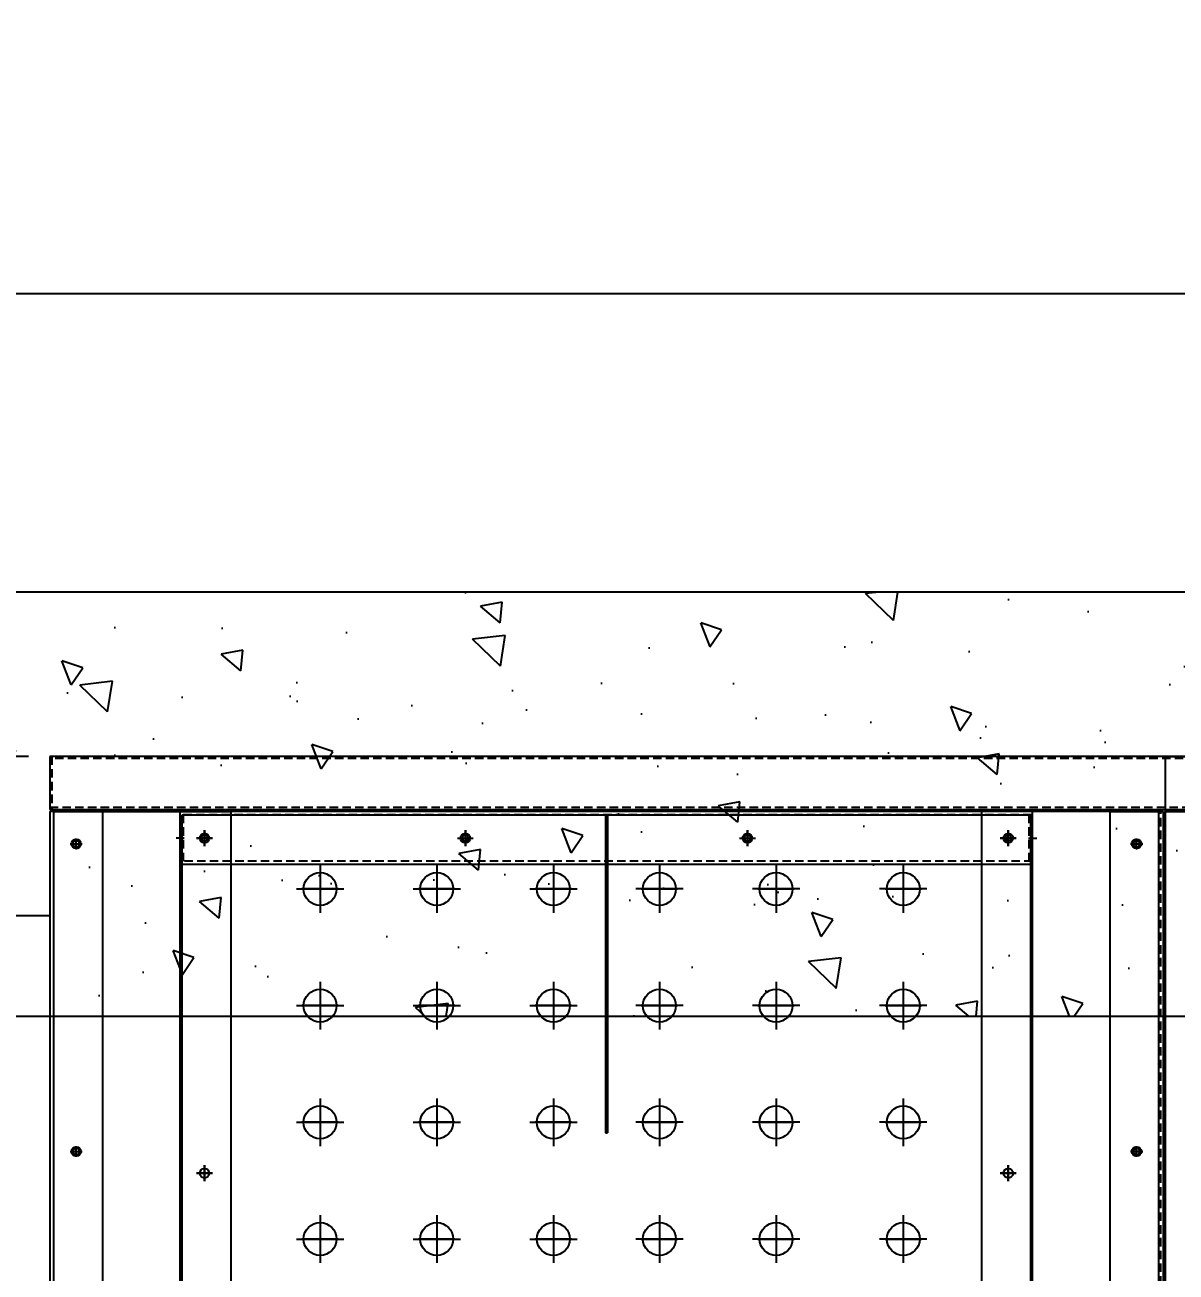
# Model space of a CAD drawing. Header units: millimetres. Extents: x 2760 to 22374, y 2628 to 16497.
# Drawn here: x 6053 to 7138, y 12842 to 14018 of the extents above; entities that cross this region are included whole.
import ezdxf

# ---------------------------------------------------------------- set-up
doc = ezdxf.new("R2010")
doc.units = ezdxf.units.MM
doc.linetypes.add('CENTER', pattern=[65, 60, -2, 1, -2])
doc.linetypes.add('HIDDEN', pattern=[3, 2, -1])
doc.layers.get('DEFPOINTS').update_dxf_attribs({"color": 140})
for name, color, linetype in [('2.위생-급수', 5, 'Continuous'), ('CENTER', 1, 'CENTER'), ('숨은선', 5, 'HIDDEN')]:
    doc.layers.add(name, color=color, linetype=linetype)
doc.styles.get("Standard").update_dxf_attribs({"font": 'arial.ttf'})
doc.dimstyles.new('1.40', dxfattribs={"dimscale": 40, "dimtxt": 1, "dimasz": 1, "dimexe": 0.5, "dimexo": 0.5, "dimgap": 0.5, "dimtad": 1, "dimdec": 1, "dimzin": 9, "dimdsep": 46, "dimtxsty": 'Standard', "dimcen": 0, "dimclrd": 2, "dimclre": 2, "dimclrt": 3, "dimadec": 0, "dimazin": 0, "dimtfac": 1, "dimtdec": 1, "dimtmove": 1, "dimatfit": 3, "dimfxl": 1, "dimtolj": 1, "dimtzin": 0, "dimlwd": -1, "dimlwe": -1, "dimarcsym": 0})

# ---------------------------------------------------------------- blocks, each defined once
blk = doc.blocks.new('*D117')
at = {"color": 2, "transparency": 16777216}
for p, q in [((5776.1, 13348.6), (5776.1, 13784.9)), ((10976.1, 13348.6), (10976.1, 13784.9)), ((5816.1, 13764.9), (10936.1, 13764.9))]:
    blk.add_line(p, q, dxfattribs=at)
for points in [[(5816.1, 13771.6), (5816.1, 13758.2), (5776.1, 13764.9)], [(10936.1, 13771.6), (10936.1, 13758.2), (10976.1, 13764.9)]]:
    blk.add_solid(points, dxfattribs=at)
at = {"layer": 'DEFPOINTS', "color": 0, "transparency": 16777216}
for p in [(10976.1, 13764.9), (5776.1, 13328.6), (10976.1, 13328.6)]:
    blk.add_point(p, dxfattribs=at)
at = {"color": 3, "transparency": 16777216, "insert": (8376.1, 13887), "char_height": 200, "attachment_point": 5}
blk.add_mtext('\\A1;5200', dxfattribs=at)
blk = doc.blocks.new('_DotSmall')
at = {"color": 0, "linetype": 'ByBlock', "const_width": 0.5}
blk.add_lwpolyline([(-0.0625, 0, 1), (0.0625, 0, 1)], format="xyb", close=True, dxfattribs=at)
blk = doc.blocks.new('*D122')
at = {"color": 2, "transparency": 16777216}
for p, q in [((6056.1, 13328.6), (5403.2, 13328.6)), ((5423.2, 13288.6), (5423.2, 11318.6)), ((6056.1, 11278.6), (5403.2, 11278.6))]:
    blk.add_line(p, q, dxfattribs=at)
for points in [[(5416.6, 13288.6), (5429.9, 13288.6), (5423.2, 13328.6)], [(5416.6, 11318.6), (5429.9, 11318.6), (5423.2, 11278.6)]]:
    blk.add_solid(points, dxfattribs=at)
at = {"layer": 'DEFPOINTS', "color": 0, "transparency": 16777216}
for p in [(6076.1, 13328.6), (5423.2, 11278.6), (6076.1, 11278.6)]:
    blk.add_point(p, dxfattribs=at)
at = {"color": 3, "transparency": 16777216, "insert": (5301.1, 12303.6), "char_height": 200, "attachment_point": 5, "rotation": 90}
blk.add_mtext('\\A1;2050', dxfattribs=at)

msp = doc.modelspace()

# ---------------------------------------------------------------- hatches: boundary and pattern name
h = msp.add_hatch()
h.set_pattern_fill('AR-CONC', color=8, scale=1.28, angle=90)
h.set_pattern_definition([(140, (-15019.24, 14991.05), (20.402, 233.1964), [24.384, -268.224]), (85, (-15019.24, 14991.05), (-244.5528, -45.1116), [19.5072, -214.58]), (190.4514, (-15017.54, 15010.48), (-224.1507, 188.0848), [20.7232, -227.9555]), (136.1842, (-15084.26, 14991.05), (53.8142, 346.9812), [36.576, -402.336]), (186.6356, (-15079.78, 15019.96), (-316.7054, 303.8773), [31.085, -341.9336]), (81.1842, (-15084.26, 14991.05), (-316.7054, 303.8773), [29.2608, -321.8685]), (111, (-15068, 15023.56), (130.8995, 194.0664), [24.384, -268.224]), (56, (-15068, 15023.56), (-235.7606, 79.1066), [19.5072, -214.5792]), (161.4514, (-15057.1, 15039.73), (-104.8611, 273.173), [20.7232, -227.9551]), (127.5, (-15019.24, 14991.05), (-108.23045, 3.9534), [0, -211.97824, 0, -217.8304, 0, -215.392]), (97.5, (-15019.24, 14991.05), (-128.23114, 85.52917), [0, -124.19584, 0, -207.10144, 0, -82.0928]), (57.5, (-15019.24, 14918.545), (7.3328, 173.55596), [0, -81.28, 0, -253.5936, 0, -336.4992]), (47.5, (-15019.24, 14886.03), (-32.5459, 189.60535), [0, -105.664, 0, -168.4122, 0, -238.9632])])
h.paths.add_polyline_path([(10926.136, 13483.608), (5826.136, 13483.608), (5826.136, 13083.608), (10926.136, 13083.608)])

# ---------------------------------------------------------------- linework, layer by layer
at = {"color": 7}
for p, q in [((7709.145, 13328.608), (6076.145, 13328.608)), ((7709.145, 13328.608), (6076.145, 13328.608)), ((6076.145, 13328.608), (6076.145, 13278.608)), ((7128.145, 13328.608), (9624.145, 13328.608)), ((7128.145, 13328.608), (7128.145, 12304.608)), ((6076.145, 13278.608), (7709.145, 13278.608)), ((6126.145, 13276.608), (6076.145, 13276.608)), ((6076.145, 13276.608), (6076.145, 11330.608)), ((6126.145, 11330.608), (6126.145, 13276.608)), ((7076.145, 11330.608), (7076.145, 13276.608)), ((7076.145, 13276.608), (7126.145, 13276.608)), ((7126.145, 13276.608), (7126.145, 11330.608)), ((7128.145, 13276.608), (7128.145, 12027.608)), ((7128.145, 13276.608), (7178.145, 13276.608)), ((6201.145, 11333.608), (6201.145, 13273.608)), ((6201.145, 13273.608), (7001.145, 13273.608)), ((6600.145, 13273.608), (6600.145, 12973.608)), ((6602.145, 13273.608), (6602.145, 12973.608)), ((7001.145, 13273.608), (7001.145, 11333.608)), ((6600.145, 12973.608), (6602.145, 12973.608))]:
    msp.add_line(p, q, dxfattribs=at)
for p, q in [((6080.145, 11330.608), (6080.145, 13276.608)), ((6080.145, 13276.608), (6247.145, 13276.608)), ((6199.145, 11330.608), (6199.145, 13276.608)), ((6199.145, 13226.608), (6199.145, 13276.608)), ((7003.145, 13276.608), (6199.145, 13276.608)), ((6247.145, 11330.608), (6247.145, 13276.608)), ((6955.145, 11330.608), (6955.145, 13276.608)), ((7122.145, 13276.608), (6955.145, 13276.608)), ((7003.145, 11330.608), (7003.145, 13276.608)), ((7003.145, 13226.608), (7003.145, 13276.608)), ((7122.145, 11330.608), (7122.145, 13276.608)), ((7003.145, 13226.608), (6199.145, 13226.608))]:
    msp.add_line(p, q)
at = {"color": 8}
msp.add_lwpolyline([(5826.136, 13483.608), (5826.136, 13083.608), (10926.136, 13083.608), (10926.136, 13483.608)], close=True, dxfattribs=at)
for centre, radius in [((6222.145, 13251.608), 4.5), ((6222.145, 13251.608), 4.5), ((6222.145, 13251.608), 3), ((6468.145, 13251.608), 4.5), ((6468.145, 13251.608), 3), ((6734.145, 13251.608), 4.5), ((6734.145, 13251.608), 3), ((6980.145, 13251.608), 4.5), ((6980.145, 13251.608), 4.5), ((6980.145, 13251.608), 3), ((6101.145, 13246.108), 4.5), ((6101.145, 13246.108), 3), ((7101.145, 13246.108), 4.5), ((7101.145, 13246.108), 3), ((6331.145, 13203.608), 15.5), ((6441.145, 13203.608), 15.5), ((6551.145, 13203.608), 15.5), ((6651.145, 13203.608), 15.5), ((6761.145, 13203.608), 15.5), ((6881.145, 13203.608), 15.5), ((6331.145, 13093.608), 15.5), ((6441.145, 13093.608), 15.5), ((6551.145, 13093.608), 15.5), ((6651.145, 13093.608), 15.5), ((6761.145, 13093.608), 15.5), ((6881.145, 13093.608), 15.5), ((6331.145, 12983.608), 15.5), ((6441.145, 12983.608), 15.5), ((6551.145, 12983.608), 15.5), ((6651.145, 12983.608), 15.5), ((6761.145, 12983.608), 15.5), ((6881.145, 12983.608), 15.5), ((6101.145, 12956.108), 4.5), ((6101.145, 12956.108), 3), ((7101.145, 12956.108), 4.5), ((7101.145, 12956.108), 3), ((6222.145, 12935.608), 4.5), ((6222.145, 12935.608), 4.5), ((6980.145, 12935.608), 4.5), ((6980.145, 12935.608), 4.5), ((6331.145, 12873.608), 15.5), ((6441.145, 12873.608), 15.5), ((6551.145, 12873.608), 15.5), ((6651.145, 12873.608), 15.5), ((6761.145, 12873.608), 15.5), ((6881.145, 12873.608), 15.5)]:
    msp.add_circle(centre, radius)
at = {"layer": '2.위생-급수', "color": 4}
msp.add_lwpolyline([(6076.145, 11428.608), (5776.145, 11428.608), (5776.145, 13178.608), (6076.145, 13178.608)], close=True, dxfattribs=at)
at = {"layer": 'CENTER'}
for p, q in [((6202.974, 13251.608), (6195.316, 13251.608)), ((6229.645, 13251.608), (6214.645, 13251.608)), ((6214.645, 13251.608), (6229.645, 13251.608)), ((6214.645, 13251.608), (6229.645, 13251.608)), ((6222.145, 13259.108), (6222.145, 13244.108)), ((6222.145, 13244.108), (6222.145, 13259.108)), ((6222.145, 13244.108), (6222.145, 13259.108)), ((6222.145, 13245.883), (6222.145, 13257.334)), ((6222.145, 13257.334), (6222.145, 13245.883)), ((6222.145, 13257.334), (6222.145, 13245.883)), ((6222.145, 13245.883), (6222.145, 13257.334)), ((6222.145, 13257.334), (6222.145, 13245.883)), ((6222.145, 13245.883), (6222.145, 13257.334)), ((6460.645, 13251.608), (6475.645, 13251.608)), ((6460.645, 13251.608), (6475.645, 13251.608)), ((6468.145, 13259.108), (6468.145, 13244.108)), ((6468.145, 13244.108), (6468.145, 13259.108)), ((6468.145, 13245.883), (6468.145, 13257.334)), ((6468.145, 13257.334), (6468.145, 13245.883)), ((6468.145, 13257.334), (6468.145, 13245.883)), ((6468.145, 13245.883), (6468.145, 13257.334)), ((6726.645, 13251.608), (6741.645, 13251.608)), ((6726.645, 13251.608), (6741.645, 13251.608)), ((6734.145, 13259.108), (6734.145, 13244.108)), ((6734.145, 13244.108), (6734.145, 13259.108)), ((6734.145, 13245.883), (6734.145, 13257.334)), ((6734.145, 13257.334), (6734.145, 13245.883)), ((6734.145, 13257.334), (6734.145, 13245.883)), ((6734.145, 13245.883), (6734.145, 13257.334)), ((6972.645, 13251.608), (6987.645, 13251.608)), ((6987.645, 13251.608), (6972.645, 13251.608)), ((6972.645, 13251.608), (6987.645, 13251.608)), ((6980.145, 13259.108), (6980.145, 13244.108)), ((6980.145, 13244.108), (6980.145, 13259.108)), ((6980.145, 13244.108), (6980.145, 13259.108)), ((6980.145, 13245.883), (6980.145, 13257.334)), ((6980.145, 13257.334), (6980.145, 13245.883)), ((6980.145, 13257.334), (6980.145, 13245.883)), ((6980.145, 13245.883), (6980.145, 13257.334)), ((6980.145, 13257.334), (6980.145, 13245.883)), ((6980.145, 13245.883), (6980.145, 13257.334)), ((6999.316, 13251.608), (7006.974, 13251.608)), ((6095.528, 13246.108), (6106.89, 13246.108)), ((6095.528, 13246.108), (6106.89, 13246.108)), ((6101.145, 13241.108), (6101.145, 13251.108)), ((6101.145, 13241.108), (6101.145, 13251.108)), ((6101.145, 13241.108), (6101.145, 13251.108)), ((6101.145, 13241.108), (6101.145, 13251.108)), ((6101.145, 13241.108), (6101.145, 13251.108)), ((6101.145, 13241.108), (6101.145, 13251.108)), ((6101.145, 13241.108), (6101.145, 13251.108)), ((6101.145, 13241.108), (6101.145, 13251.108)), ((7106.763, 13246.108), (7095.401, 13246.108)), ((7095.528, 13246.108), (7106.89, 13246.108)), ((7101.145, 13241.108), (7101.145, 13251.108)), ((7101.145, 13241.108), (7101.145, 13251.108)), ((7101.145, 13241.108), (7101.145, 13251.108)), ((7101.145, 13241.108), (7101.145, 13251.108)), ((7101.145, 13241.108), (7101.145, 13251.108)), ((7101.145, 13241.108), (7101.145, 13251.108)), ((7101.145, 13241.108), (7101.145, 13251.108)), ((7101.145, 13241.108), (7101.145, 13251.108)), ((6331.145, 13225.938), (6331.145, 13181.279)), ((6331.145, 13220.785), (6331.145, 13186.432)), ((6441.145, 13225.938), (6441.145, 13181.279)), ((6441.145, 13220.785), (6441.145, 13186.432)), ((6551.145, 13225.938), (6551.145, 13181.279)), ((6551.145, 13220.785), (6551.145, 13186.432)), ((6651.145, 13225.938), (6651.145, 13181.279)), ((6651.145, 13220.785), (6651.145, 13186.432)), ((6761.145, 13225.938), (6761.145, 13181.279)), ((6761.145, 13220.785), (6761.145, 13186.432)), ((6881.145, 13225.938), (6881.145, 13181.279)), ((6881.145, 13220.785), (6881.145, 13186.432)), ((6308.816, 13203.608), (6353.474, 13203.608)), ((6348.321, 13203.608), (6313.969, 13203.608)), ((6313.969, 13203.608), (6348.321, 13203.608)), ((6348.321, 13203.608), (6313.969, 13203.608)), ((6418.816, 13203.608), (6463.474, 13203.608)), ((6458.321, 13203.608), (6423.969, 13203.608)), ((6423.969, 13203.608), (6458.321, 13203.608)), ((6458.321, 13203.608), (6423.969, 13203.608)), ((6528.816, 13203.608), (6573.474, 13203.608)), ((6568.321, 13203.608), (6533.969, 13203.608)), ((6533.969, 13203.608), (6568.321, 13203.608)), ((6568.321, 13203.608), (6533.969, 13203.608)), ((6673.474, 13203.608), (6628.816, 13203.608)), ((6633.969, 13203.608), (6668.321, 13203.608)), ((6668.321, 13203.608), (6633.969, 13203.608)), ((6633.969, 13203.608), (6668.321, 13203.608)), ((6783.474, 13203.608), (6738.816, 13203.608)), ((6743.969, 13203.608), (6778.321, 13203.608)), ((6778.321, 13203.608), (6743.969, 13203.608)), ((6743.969, 13203.608), (6778.321, 13203.608)), ((6903.474, 13203.608), (6858.816, 13203.608)), ((6863.969, 13203.608), (6898.321, 13203.608)), ((6898.321, 13203.608), (6863.969, 13203.608)), ((6863.969, 13203.608), (6898.321, 13203.608)), ((6331.145, 13115.938), (6331.145, 13071.279)), ((6331.145, 13110.785), (6331.145, 13076.432)), ((6441.145, 13115.938), (6441.145, 13071.279)), ((6441.145, 13110.785), (6441.145, 13076.432)), ((6551.145, 13115.938), (6551.145, 13071.279)), ((6551.145, 13110.785), (6551.145, 13076.432)), ((6651.145, 13115.938), (6651.145, 13071.279)), ((6651.145, 13110.785), (6651.145, 13076.432)), ((6761.145, 13115.938), (6761.145, 13071.279)), ((6761.145, 13110.785), (6761.145, 13076.432)), ((6881.145, 13115.938), (6881.145, 13071.279)), ((6881.145, 13110.785), (6881.145, 13076.432)), ((6308.816, 13093.608), (6353.474, 13093.608)), ((6348.321, 13093.608), (6313.969, 13093.608)), ((6313.969, 13093.608), (6348.321, 13093.608)), ((6348.321, 13093.608), (6313.969, 13093.608)), ((6418.816, 13093.608), (6463.474, 13093.608)), ((6458.321, 13093.608), (6423.969, 13093.608)), ((6423.969, 13093.608), (6458.321, 13093.608)), ((6458.321, 13093.608), (6423.969, 13093.608)), ((6528.816, 13093.608), (6573.474, 13093.608)), ((6568.321, 13093.608), (6533.969, 13093.608)), ((6533.969, 13093.608), (6568.321, 13093.608)), ((6568.321, 13093.608), (6533.969, 13093.608)), ((6673.474, 13093.608), (6628.816, 13093.608)), ((6633.969, 13093.608), (6668.321, 13093.608)), ((6668.321, 13093.608), (6633.969, 13093.608)), ((6633.969, 13093.608), (6668.321, 13093.608)), ((6783.474, 13093.608), (6738.816, 13093.608)), ((6743.969, 13093.608), (6778.321, 13093.608)), ((6778.321, 13093.608), (6743.969, 13093.608)), ((6743.969, 13093.608), (6778.321, 13093.608)), ((6903.474, 13093.608), (6858.816, 13093.608)), ((6863.969, 13093.608), (6898.321, 13093.608)), ((6898.321, 13093.608), (6863.969, 13093.608)), ((6863.969, 13093.608), (6898.321, 13093.608)), ((6331.145, 13005.938), (6331.145, 12961.279)), ((6441.145, 13005.938), (6441.145, 12961.279)), ((6551.145, 13005.938), (6551.145, 12961.279)), ((6651.145, 13005.938), (6651.145, 12961.279)), ((6761.145, 13005.938), (6761.145, 12961.279)), ((6881.145, 13005.938), (6881.145, 12961.279)), ((6331.145, 13000.785), (6331.145, 12966.432)), ((6441.145, 13000.785), (6441.145, 12966.432)), ((6551.145, 13000.785), (6551.145, 12966.432)), ((6651.145, 13000.785), (6651.145, 12966.432)), ((6761.145, 13000.785), (6761.145, 12966.432)), ((6881.145, 13000.785), (6881.145, 12966.432)), ((6308.816, 12983.608), (6353.474, 12983.608)), ((6348.321, 12983.608), (6313.969, 12983.608)), ((6313.969, 12983.608), (6348.321, 12983.608)), ((6348.321, 12983.608), (6313.969, 12983.608)), ((6418.816, 12983.608), (6463.474, 12983.608)), ((6458.321, 12983.608), (6423.969, 12983.608)), ((6423.969, 12983.608), (6458.321, 12983.608)), ((6458.321, 12983.608), (6423.969, 12983.608)), ((6528.816, 12983.608), (6573.474, 12983.608)), ((6568.321, 12983.608), (6533.969, 12983.608)), ((6533.969, 12983.608), (6568.321, 12983.608)), ((6568.321, 12983.608), (6533.969, 12983.608)), ((6673.474, 12983.608), (6628.816, 12983.608)), ((6633.969, 12983.608), (6668.321, 12983.608)), ((6668.321, 12983.608), (6633.969, 12983.608)), ((6633.969, 12983.608), (6668.321, 12983.608)), ((6783.474, 12983.608), (6738.816, 12983.608)), ((6743.969, 12983.608), (6778.321, 12983.608)), ((6778.321, 12983.608), (6743.969, 12983.608)), ((6743.969, 12983.608), (6778.321, 12983.608)), ((6903.474, 12983.608), (6858.816, 12983.608)), ((6863.969, 12983.608), (6898.321, 12983.608)), ((6898.321, 12983.608), (6863.969, 12983.608)), ((6863.969, 12983.608), (6898.321, 12983.608)), ((6101.145, 12951.108), (6101.145, 12961.108)), ((6101.145, 12951.108), (6101.145, 12961.108)), ((6101.145, 12951.108), (6101.145, 12961.108)), ((6101.145, 12951.108), (6101.145, 12961.108)), ((6101.145, 12951.108), (6101.145, 12961.108)), ((6101.145, 12951.108), (6101.145, 12961.108)), ((6101.145, 12951.108), (6101.145, 12961.108)), ((6101.145, 12951.108), (6101.145, 12961.108)), ((7101.145, 12951.108), (7101.145, 12961.108)), ((7101.145, 12951.108), (7101.145, 12961.108)), ((7101.145, 12951.108), (7101.145, 12961.108)), ((7101.145, 12951.108), (7101.145, 12961.108)), ((7101.145, 12951.108), (7101.145, 12961.108)), ((7101.145, 12951.108), (7101.145, 12961.108)), ((7101.145, 12951.108), (7101.145, 12961.108)), ((7101.145, 12951.108), (7101.145, 12961.108)), ((6095.528, 12956.108), (6106.89, 12956.108)), ((6095.528, 12956.108), (6106.89, 12956.108)), ((7106.763, 12956.108), (7095.401, 12956.108)), ((7095.528, 12956.108), (7106.89, 12956.108)), ((6229.645, 12935.608), (6214.645, 12935.608)), ((6214.645, 12935.608), (6229.645, 12935.608)), ((6222.145, 12943.108), (6222.145, 12928.108)), ((6222.145, 12928.108), (6222.145, 12943.108)), ((6222.145, 12929.883), (6222.145, 12941.334)), ((6222.145, 12941.334), (6222.145, 12929.883)), ((6222.145, 12941.334), (6222.145, 12929.883)), ((6222.145, 12929.883), (6222.145, 12941.334)), ((6972.645, 12935.608), (6987.645, 12935.608)), ((6987.645, 12935.608), (6972.645, 12935.608)), ((6980.145, 12943.108), (6980.145, 12928.108)), ((6980.145, 12928.108), (6980.145, 12943.108)), ((6980.145, 12929.883), (6980.145, 12941.334)), ((6980.145, 12941.334), (6980.145, 12929.883)), ((6980.145, 12941.334), (6980.145, 12929.883)), ((6980.145, 12929.883), (6980.145, 12941.334)), ((6331.145, 12895.938), (6331.145, 12851.279)), ((6331.145, 12890.785), (6331.145, 12856.432)), ((6441.145, 12895.938), (6441.145, 12851.279)), ((6441.145, 12890.785), (6441.145, 12856.432)), ((6551.145, 12895.938), (6551.145, 12851.279)), ((6551.145, 12890.785), (6551.145, 12856.432)), ((6651.145, 12895.938), (6651.145, 12851.279)), ((6651.145, 12890.785), (6651.145, 12856.432)), ((6761.145, 12895.938), (6761.145, 12851.279)), ((6761.145, 12890.785), (6761.145, 12856.432)), ((6881.145, 12895.938), (6881.145, 12851.279)), ((6881.145, 12890.785), (6881.145, 12856.432)), ((6308.816, 12873.608), (6353.474, 12873.608)), ((6348.321, 12873.608), (6313.969, 12873.608)), ((6313.969, 12873.608), (6348.321, 12873.608)), ((6348.321, 12873.608), (6313.969, 12873.608)), ((6418.816, 12873.608), (6463.474, 12873.608)), ((6458.321, 12873.608), (6423.969, 12873.608)), ((6423.969, 12873.608), (6458.321, 12873.608)), ((6458.321, 12873.608), (6423.969, 12873.608)), ((6528.816, 12873.608), (6573.474, 12873.608)), ((6568.321, 12873.608), (6533.969, 12873.608)), ((6533.969, 12873.608), (6568.321, 12873.608)), ((6568.321, 12873.608), (6533.969, 12873.608)), ((6673.474, 12873.608), (6628.816, 12873.608)), ((6633.969, 12873.608), (6668.321, 12873.608)), ((6668.321, 12873.608), (6633.969, 12873.608)), ((6633.969, 12873.608), (6668.321, 12873.608)), ((6783.474, 12873.608), (6738.816, 12873.608)), ((6743.969, 12873.608), (6778.321, 12873.608)), ((6778.321, 12873.608), (6743.969, 12873.608)), ((6743.969, 12873.608), (6778.321, 12873.608)), ((6903.474, 12873.608), (6858.816, 12873.608)), ((6863.969, 12873.608), (6898.321, 12873.608)), ((6898.321, 12873.608), (6863.969, 12873.608)), ((6863.969, 12873.608), (6898.321, 12873.608))]:
    msp.add_line(p, q, dxfattribs=at)
at = {"layer": '숨은선', "ltscale": 4}
for p, q in [((7709.145, 13326.608), (6076.145, 13326.608)), ((6078.145, 13328.608), (6078.145, 13278.608)), ((6076.145, 13280.608), (7709.145, 13280.608)), ((7124.145, 11330.608), (7124.145, 13276.608)), ((7002.145, 13273.408), (6199.145, 13273.408)), ((6202.345, 13229.808), (6202.345, 13273.408)), ((6999.945, 13229.808), (6999.945, 13273.408)), ((7003.145, 13229.808), (6199.145, 13229.808))]:
    msp.add_line(p, q, dxfattribs=at)

# ---------------------------------------------------------------- dimensions: what is measured, and where the dimension line sits
at = {"color": 7}
dim = msp.add_linear_dim(base=(10976.145, 13764.888), p1=(5776.145, 13328.608), p2=(10976.145, 13328.608), dimstyle='1.40', override={"dimtxt": 5, "dimblk1": 'DotSmall', "dimfxl": 1.25}, dxfattribs=at)
dim.commit()
dim.dimension.update_dxf_attribs({"geometry": '*D117', "text_midpoint": (8376.145, 13887.003)})
dim = msp.add_linear_dim(base=(5423.231, 11278.608), p1=(6076.145, 13328.608), p2=(6076.145, 11278.608), angle=90, dimstyle='1.40', override={"dimtxt": 5, "dimblk1": 'DotSmall', "dimfxl": 1.25}, dxfattribs=at)
dim.commit()
dim.dimension.update_dxf_attribs({"geometry": '*D122', "text_midpoint": (5301.116, 12303.608)})

doc.saveas('drawing.dxf')
